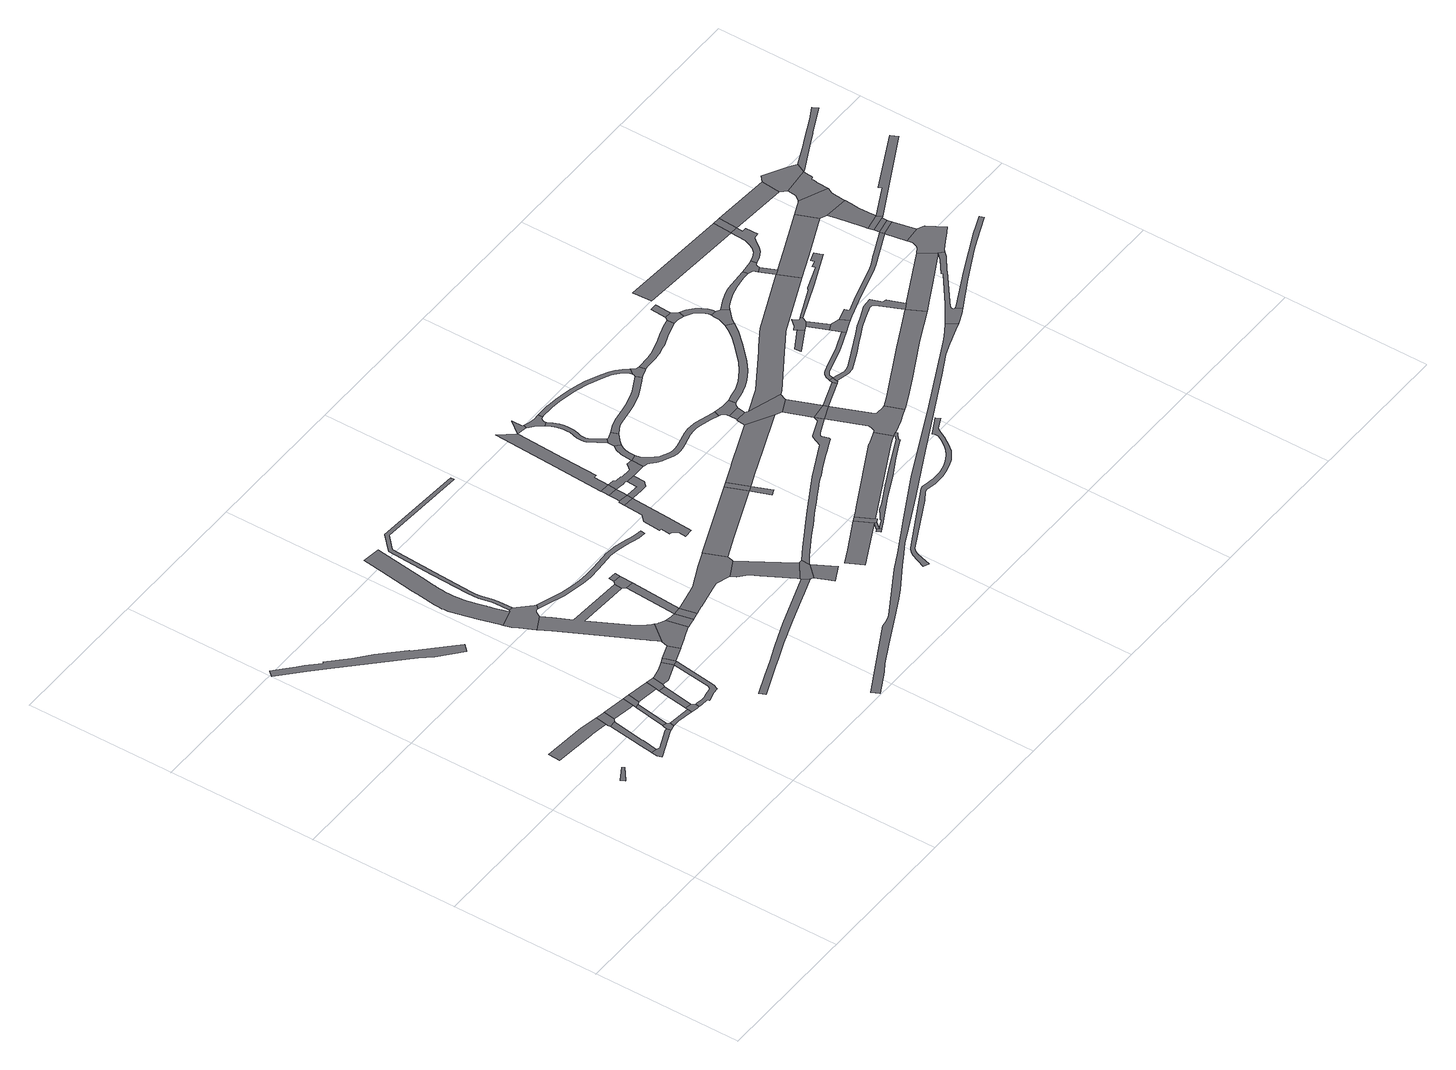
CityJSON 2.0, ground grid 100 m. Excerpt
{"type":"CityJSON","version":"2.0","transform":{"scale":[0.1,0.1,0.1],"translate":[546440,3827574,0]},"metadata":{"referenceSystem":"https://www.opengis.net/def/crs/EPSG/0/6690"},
"CityObjects":{
"road1":{"type":"Road","geometry":[{"type":"MultiSurface","lod":"1","boundaries":[[[0,1,2,3,4,5]]]}]},
"road2":{"type":"Road","attributes":{"RoadStructureAttribute.sectionType":"1"},"geometry":[{"type":"MultiSurface","lod":"1","boundaries":[[[6,7,8,9,10,11,12,13,14]]]}]},
"road3":{"type":"Road","attributes":{"RoadStructureAttribute.sectionType":"1"},"geometry":[{"type":"MultiSurface","lod":"1","boundaries":[[[15,16,17,18,19,20,21,22,23]]]}]},
"road4":{"type":"Road","geometry":[{"type":"MultiSurface","lod":"1","boundaries":[[[24,25,26,27,28,23,22,29,30,31,32,33]]]}]},
"road5":{"type":"Road","geometry":[{"type":"MultiSurface","lod":"1","boundaries":[[[34,14,13,35,19,18,36,37,38]]]}]},
"road6":{"type":"Road","attributes":{"RoadStructureAttribute.sectionType":"1"},"geometry":[{"type":"MultiSurface","lod":"1","boundaries":[[[39,40,41,42,43,44,45,46,47,48,49,50,51,52,53,54,55,56]]]}]},
"road7":{"type":"Road","geometry":[{"type":"MultiSurface","lod":"1","boundaries":[[[57,58,59,24,33,60,61,62]]]}]},
"road8":{"type":"Road","attributes":{"RoadStructureAttribute.sectionType":"1"},"geometry":[{"type":"MultiSurface","lod":"1","boundaries":[[[38,37,63,64,65]]]}]},
"road9":{"type":"Road","attributes":{"RoadStructureAttribute.sectionType":"1"},"geometry":[{"type":"MultiSurface","lod":"1","boundaries":[[[66,67,68,57,62]]]}]},
"road10":{"type":"Road","attributes":{"RoadStructureAttribute.sectionType":"1"},"geometry":[{"type":"MultiSurface","lod":"1","boundaries":[[[69,61,60,70,71,72,73]]]}]},
"road11":{"type":"Road","geometry":[{"type":"MultiSurface","lod":"1","boundaries":[[[74,65,64,67,66,75,76]]]}]},
"road12":{"type":"Road","geometry":[{"type":"MultiSurface","lod":"1","boundaries":[[[77,73,72,78,79,80,81,82,83]]]}]},
"road13":{"type":"Road","attributes":{"RoadStructureAttribute.sectionType":"1"},"geometry":[{"type":"MultiSurface","lod":"1","boundaries":[[[76,75,84,85]]]}]},
"road14":{"type":"Road","attributes":{"RoadStructureAttribute.sectionType":"1"},"geometry":[{"type":"MultiSurface","lod":"1","boundaries":[[[86,77,83,87]]]}]},
"road15":{"type":"Road","geometry":[{"type":"MultiSurface","lod":"1","boundaries":[[[85,84,86,87,88,89]]]}]},
"road16":{"type":"Road","attributes":{"RoadStructureAttribute.sectionType":"1"},"geometry":[{"type":"MultiSurface","lod":"1","boundaries":[[[90,91,92,93,94,95,96,97,98,99,100,101,102,103,104,105,106,107,108,80,79]]]}]},
"road17":{"type":"Road","attributes":{"RoadStructureAttribute.sectionType":"1"},"geometry":[{"type":"MultiSurface","lod":"1","boundaries":[[[109,110,111,112,89,88,113,114,101]]]}]},
"road18":{"type":"Road","geometry":[{"type":"MultiSurface","lod":"1","boundaries":[[[115,116,117,109,101,100,118]]]}]},
"road19":{"type":"Road","attributes":{"RoadStructureAttribute.sectionType":"1"},"geometry":[{"type":"MultiSurface","lod":"1","boundaries":[[[119,117,116,115,118,120]]]}]},
"road20":{"type":"Road","geometry":[{"type":"MultiSurface","lod":"1","boundaries":[[[121,122,123,124,125,126,127,128,129,130,131,132,133,134,135]]]}]},
"road21":{"type":"Road","attributes":{"RoadStructureAttribute.sectionType":"1"},"geometry":[{"type":"MultiSurface","lod":"1","boundaries":[[[136,137,138,139,140,141,142,143,144,145,146,147,148,149,150,151,152,153,123,122,154,155,156,157,158,159,160,161,162,163,164,165,166,167,168,169,170,171,172,173,174,175,176,177,178,179,180,181,182,183,184,185,186,187,188,189,190]]]}]},
"road22":{"type":"Road","attributes":{"RoadStructureAttribute.sectionType":"1"},"geometry":[{"type":"MultiSurface","lod":"1","boundaries":[[[191,192,127,126,193,194,195,196,197,198,199,200,201,202,203,204,205,206,207,208,209,210,211]]]}]},
"road23":{"type":"Road","geometry":[{"type":"MultiSurface","lod":"1","boundaries":[[[212,213,214,202,201,119,120,215,216,217,218,219,220,221]]]}]},
"road24":{"type":"Road","attributes":{"RoadStructureAttribute.sectionType":"1"},"geometry":[{"type":"MultiSurface","lod":"1","boundaries":[[[222,223,224,221,220,225,226,227]]]}]},
"road25":{"type":"Road","attributes":{"RoadStructureAttribute.sectionType":"1"},"geometry":[{"type":"MultiSurface","lod":"1","boundaries":[[[228,229,230,231,232,233,234,235,236,237,238,239,240,241,242,243,244,245,246]]]}]},
"road26":{"type":"Road","geometry":[{"type":"MultiSurface","lod":"1","boundaries":[[[247,227,226,248,249]]]}]},
"road27":{"type":"Road","attributes":{"RoadStructureAttribute.sectionType":"1"},"geometry":[{"type":"MultiSurface","lod":"1","boundaries":[[[250,227,247,251]]]}]},
"road28":{"type":"Road","geometry":[{"type":"MultiSurface","lod":"1","boundaries":[[[252,211,210,250,251,253]]]}]},
"road29":{"type":"Road","geometry":[{"type":"MultiSurface","lod":"1","boundaries":[[[254,255,252,253]]]}]},
"road30":{"type":"Road","attributes":{"RoadStructureAttribute.sectionType":"1"},"geometry":[{"type":"MultiSurface","lod":"1","boundaries":[[[256,257,258,259,260,261,262,263,264,265,266,267,268,269,270,271,272,273,274,275,276,277,278,279,280,281,282,283,131,130]]]}]},
"road31":{"type":"Road","attributes":{"RoadStructureAttribute.sectionType":"1"},"geometry":[{"type":"MultiSurface","lod":"1","boundaries":[[[284,285,286,287,288,289,290,291,292,293,294,295,296,297,298,299,300,301,121,135]]]}]},
"road32":{"type":"Road","geometry":[{"type":"MultiSurface","lod":"1","boundaries":[[[302,303,304,305,306,307,308,247,249,309,310,311,312,313,314,315,316]]]}]},
"road33":{"type":"Road","attributes":{"RoadStructureAttribute.sectionType":"1"},"geometry":[{"type":"MultiSurface","lod":"1","boundaries":[[[317,318,319,314,313,320,321,322,323,324,325,326,327,328]]]}]},
"road34":{"type":"Road","geometry":[{"type":"MultiSurface","lod":"1","boundaries":[[[328,327,228,246,329,330,331,332,333]]]}]},
"road35":{"type":"Road","attributes":{"RoadStructureAttribute.sectionType":"1"},"geometry":[{"type":"MultiSurface","lod":"1","boundaries":[[[334,330,329,335,336,337]]]}]},
"road36":{"type":"Road","attributes":{"RoadStructureAttribute.sectionType":"1"},"geometry":[{"type":"MultiSurface","lod":"1","boundaries":[[[338,339,340,341,342,343,344,345,346,347,348,349,350,351,352]]]}]},
"road37":{"type":"Road","geometry":[{"type":"MultiSurface","lod":"1","boundaries":[[[353,354,338,352,355]]]}]},
"road38":{"type":"Road","attributes":{"RoadStructureAttribute.sectionType":"1"},"geometry":[{"type":"MultiSurface","lod":"1","boundaries":[[[356,357,358,302,316,359,360]]]}]},
"road39":{"type":"Road","attributes":{"RoadStructureAttribute.sectionType":"1"},"geometry":[{"type":"MultiSurface","lod":"1","boundaries":[[[361,362,363,353,355,364,365,366]]]}]},
"road40":{"type":"Road","geometry":[{"type":"MultiSurface","lod":"1","boundaries":[[[367,368,361,366,369]]]}]},
"road41":{"type":"Road","attributes":{"RoadStructureAttribute.sectionType":"1"},"geometry":[{"type":"MultiSurface","lod":"1","boundaries":[[[370,371,372,373,374,375]]]}]},
"road42":{"type":"Road","attributes":{"RoadStructureAttribute.sectionType":"1"},"geometry":[{"type":"MultiSurface","lod":"1","boundaries":[[[376,377,378,379,380,381,382,383,355,352,384,385,386,387,388,389,390,391]]]}]},
"road43":{"type":"Road","attributes":{"RoadStructureAttribute.sectionType":"1"},"geometry":[{"type":"MultiSurface","lod":"1","boundaries":[[[392,393,367,369,394,395,396,397]]]}]},
"road44":{"type":"Road","geometry":[{"type":"MultiSurface","lod":"1","boundaries":[[[398,399,400,401,402,403,404,369,366,405,406,407,408,376,391,409,410]]]}]},
"road45":{"type":"Road","geometry":[{"type":"MultiSurface","lod":"1","boundaries":[[[411,412,413,414,415,416]]]}]},
"road46":{"type":"Road","attributes":{"RoadStructureAttribute.sectionType":"1"},"geometry":[{"type":"MultiSurface","lod":"1","boundaries":[[[375,411,416,417]]]}]},
"road47":{"type":"Road","geometry":[{"type":"MultiSurface","lod":"1","boundaries":[[[418,370,375,417,419,420,421]]]}]},
"road48":{"type":"Road","geometry":[{"type":"MultiSurface","lod":"1","boundaries":[[[422,356,360,423]]]}]},
"road49":{"type":"Road","geometry":[{"type":"MultiSurface","lod":"1","boundaries":[[[424,425,423,360]]]}]},
"road50":{"type":"Road","geometry":[{"type":"MultiSurface","lod":"1","boundaries":[[[426,427,428,429,410,430,431,432,433,434]]]}]},
"road51":{"type":"Road","geometry":[{"type":"MultiSurface","lod":"1","boundaries":[[[435,436,397,437,438,439]]]}]},
"road52":{"type":"Road","attributes":{"RoadStructureAttribute.sectionType":"1"},"geometry":[{"type":"MultiSurface","lod":"1","boundaries":[[[440,441,442,443,444,445,446,447,448,449,450,333,332,451,452,453,454,455,456,457,458,459,460,461,462,463,464,465,466,467,468,469,470,471,472,473,474,475,476,477,478,479,480,481,482]]]}]},
"road53":{"type":"Road","attributes":{"RoadStructureAttribute.sectionType":"1"},"geometry":[{"type":"MultiSurface","lod":"1","boundaries":[[[483,484,485,486,487,488,489,490,491,492,493,494,495,496,497,498,499,500,501,502,503,504,505,506,507,508,509,510,511,512]]]}]},
"road54":{"type":"Road","attributes":{"RoadStructureAttribute.sectionType":"1"},"geometry":[{"type":"MultiSurface","lod":"1","boundaries":[[[513,514,515,516,517,518,519,520,521,522,523,524,525,526,527,528,529,530,531,532,533,534,535,536,537,538,539,540,541,542,543,544,545,546,547,548,549]]]}]},
"road55":{"type":"Road","geometry":[{"type":"MultiSurface","lod":"1","boundaries":[[[550,551,552,439,438,553,554,497,496,555,556,557,558,559]]]}]},
"road56":{"type":"Road","geometry":[{"type":"MultiSurface","lod":"1","boundaries":[[[560,561,562,563,512,511,564,565,426,434,566,567]]]}]},
"road57":{"type":"Road","attributes":{"RoadStructureAttribute.sectionType":"1"},"geometry":[{"type":"MultiSurface","lod":"1","boundaries":[[[568,569,570,571,572,573,574,575,576,577,578,579,580,581,582,583,430,410,409,584,585,586,587,588,589,590,591,592,593,594,595,596,597,598,599,600,601]]]}]},
"road58":{"type":"Road","geometry":[{"type":"MultiSurface","lod":"1","boundaries":[[[602,603,604,605,606,607,608,609,610,611,612,613,614,615,616,617,618,619,620,621,622,623,624,625,626,627,628,629,630,631,632,633,634,635,636,637,638,639,640,641]]]}]},
"road59":{"type":"Road","attributes":{"RoadStructureAttribute.sectionType":"1"},"geometry":[{"type":"MultiSurface","lod":"1","boundaries":[[[642,643,644,645,646,647,648,649,650,651,652,653,654,655,656,657,658,659,660,661,662,663,664,665,416,415]]]}]},
"road60":{"type":"Road","attributes":{"RoadStructureAttribute.sectionType":"1"},"geometry":[{"type":"MultiSurface","lod":"1","boundaries":[[[666,667,668,669,422,423,670,671,672,673]]]}]},
"road61":{"type":"Road","attributes":{"RoadStructureAttribute.sectionType":"1"},"geometry":[{"type":"MultiSurface","lod":"1","boundaries":[[[674,675,676,677,678,679,418,421,680,681,682,683,654]]]}]},
"road62":{"type":"Road","attributes":{"RoadStructureAttribute.sectionType":"1"},"geometry":[{"type":"MultiSurface","lod":"1","boundaries":[[[684,685,686,687,688,689,690,691,692,560,567,693,694,695,696,697,698,699,700,701,702,703]]]}]},
"road63":{"type":"Road","attributes":{"RoadStructureAttribute.sectionType":"1"},"geometry":[{"type":"MultiSurface","lod":"1","boundaries":[[[704,705,706,707,708,709,710,711,712,713,714,715,716,559,558,717,718,719,720,721,722,723,724,725,726,727,728,729,730,731,732]]]}]},
"road64":{"type":"Road","attributes":{"RoadStructureAttribute.sectionType":"1"},"geometry":[{"type":"MultiSurface","lod":"1","boundaries":[[[733,734,735,736]]]}]},
"road65":{"type":"Road","geometry":[{"type":"MultiSurface","lod":"1","boundaries":[[[737,738,739,601,600,740,741,742,734,733,743,744,745]]]}]},
"road66":{"type":"Road","geometry":[{"type":"MultiSurface","lod":"1","boundaries":[[[735,746,666,673,747,748,749,750,736]]]}]},
"road67":{"type":"Road","geometry":[{"type":"MultiSurface","lod":"1","boundaries":[[[751,752,732,731,753,684,703,754,755,756,757,758]]]}]},
"road68":{"type":"Road","geometry":[{"type":"MultiSurface","lod":"1","boundaries":[[[759,440,482,760]]]}]},
"road69":{"type":"Road","attributes":{"RoadStructureAttribute.sectionType":"1"},"geometry":[{"type":"MultiSurface","lod":"1","boundaries":[[[761,748,747,440,759]]]}]},
"road70":{"type":"Road","geometry":[{"type":"MultiSurface","lod":"1","boundaries":[[[762,763,764,765,766,760,482,767,768,769,770,771,674,654,653,772,773,774,775]]]}]},
"road71":{"type":"Road","attributes":{"RoadStructureAttribute.sectionType":"1"},"geometry":[{"type":"MultiSurface","lod":"1","boundaries":[[[776,759,760,777]]]}]},
"road72":{"type":"Road","attributes":{"RoadStructureAttribute.sectionType":"1"},"geometry":[{"type":"MultiSurface","lod":"1","boundaries":[[[778,779,780,781,782,783,784,785,786,787,788,789,790,791,792,745,744,793,794,795,796,797,798,799,800,801,802,803,804,805]]]}]},
"road73":{"type":"Road","attributes":{"RoadStructureAttribute.sectionType":"1"},"geometry":[{"type":"MultiSurface","lod":"1","boundaries":[[[806,807,808,809,810,811,812,758,757,813,814,815,816,817,818,819,820,821,822,823,824]]]}]},
"road74":{"type":"Road","geometry":[{"type":"MultiSurface","lod":"1","boundaries":[[[825,776,777,826,827,828]]]}]},
"road75":{"type":"Road","attributes":{"RoadStructureAttribute.sectionType":"1"},"geometry":[{"type":"MultiSurface","lod":"1","boundaries":[[[829,830,831,832,833,834,835,750,749,836,837,838,839,840,841,842,843,844,845]]]}]},
"road76":{"type":"Road","attributes":{"RoadStructureAttribute.sectionType":"1"},"geometry":[{"type":"MultiSurface","lod":"1","boundaries":[[[846,847,848,849,850,851,852,853,854,825,828,855,856,857,858,859,860,861,862,863,864,865]]]}]},
"road77":{"type":"Road","geometry":[{"type":"MultiSurface","lod":"1","boundaries":[[[866,867,868,869,806,824,870,871,872,873,874]]]}]},
"road78":{"type":"Road","attributes":{"RoadStructureAttribute.sectionType":"1"},"geometry":[{"type":"MultiSurface","lod":"1","boundaries":[[[875,876,877,869,868]]]}]},
"road79":{"type":"Road","geometry":[{"type":"MultiSurface","lod":"1","boundaries":[[[878,879,880,881]]]}]},
"road80":{"type":"Road","attributes":{"RoadStructureAttribute.sectionType":"1"},"geometry":[{"type":"MultiSurface","lod":"1","boundaries":[[[882,883,884,885,886,874,873,887,888,889,890,891,892,893,894]]]}]},
"road81":{"type":"Road","attributes":{"RoadStructureAttribute.sectionType":"1"},"geometry":[{"type":"MultiSurface","lod":"1","boundaries":[[[895,896,897,898,775,774,899,900,901,902,903,904]]]}]},
"road82":{"type":"Road","geometry":[{"type":"MultiSurface","lod":"1","boundaries":[[[893,905,906,907,778,805,908,909,910,894]]]}]},
"road83":{"type":"Road","geometry":[{"type":"MultiSurface","lod":"1","boundaries":[[[911,912,913,914,878,881,915,916,917,918]]]}]},
"road84":{"type":"Road","attributes":{"RoadStructureAttribute.sectionType":"1"},"geometry":[{"type":"MultiSurface","lod":"1","boundaries":[[[919,920,921,922,923,924,925,926,927,928,929,930,828,827,931,932,933,934,935,936,937,938,939,940,941,895,942]]]}]},
"road85":{"type":"Road","attributes":{"RoadStructureAttribute.sectionType":"1"},"geometry":[{"type":"MultiSurface","lod":"1","boundaries":[[[916,915,943,944]]]}]},
"road86":{"type":"Road","geometry":[{"type":"MultiSurface","lod":"1","boundaries":[[[944,943,846,865,945,946,947]]]}]},
"road87":{"type":"Road","attributes":{"RoadStructureAttribute.sectionType":"1"},"geometry":[{"type":"MultiSurface","lod":"1","boundaries":[[[948,949,950,951,952,953,910,909,954,955,956,957,958,959]]]}]},
"road88":{"type":"Road","attributes":{"RoadStructureAttribute.sectionType":"1"},"geometry":[{"type":"MultiSurface","lod":"1","boundaries":[[[960,961,962,963]]]}]},
"road89":{"type":"Road","attributes":{"RoadStructureAttribute.sectionType":"1"},"geometry":[{"type":"MultiSurface","lod":"1","boundaries":[[[964,965,966,967,968,969,970,971,972,973,918,917]]]}]},
"road90":{"type":"Road","geometry":[{"type":"MultiSurface","lod":"1","boundaries":[[[974,975,948,959,976,977,978,979,980,981,982,983]]]}]},
"road91":{"type":"Road","geometry":[{"type":"MultiSurface","lod":"1","boundaries":[[[979,978,829,984]]]}]},
"road92":{"type":"Road","attributes":{"RoadStructureAttribute.sectionType":"1"},"geometry":[{"type":"MultiSurface","lod":"1","boundaries":[[[985,986,987,988,989,990,991,992,993,994,947,946,995,996,997,998,999]]]}]},
"road93":{"type":"Road","attributes":{"RoadStructureAttribute.sectionType":"1"},"geometry":[{"type":"MultiSurface","lod":"1","boundaries":[[[962,1000,1001,1002,1003,1004,974,983,1005,1006,1007,1008,1009,1010,1011,1012,1013,1014]]]}]},
"road94":{"type":"Road","geometry":[{"type":"MultiSurface","lod":"1","boundaries":[[[1015,1016,1017,1018,1019,1020,1021,513,549,1022,1023,1024,1025,1026,1027,1028,1029,1030,1031,1032]]]}]},
"road95":{"type":"Road","geometry":[{"type":"MultiSurface","lod":"1","boundaries":[[[1033,942,895,904,1034,1035,1036,1037]]]}]},
"road96":{"type":"Road","attributes":{"RoadStructureAttribute.sectionType":"1"},"geometry":[{"type":"MultiSurface","lod":"1","boundaries":[[[1038,1039,984,829,845,1040,1041]]]}]},
"road97":{"type":"Road","geometry":[{"type":"MultiSurface","lod":"1","boundaries":[[[963,962,1014,1042]]]}]},
"road98":{"type":"Road","attributes":{"RoadStructureAttribute.sectionType":"1"},"geometry":[{"type":"MultiSurface","lod":"1","boundaries":[[[1043,1044,1045,1046,1047,1048,1049,1050,1051,1052,1053,1024,1023]]]}]},
"road99":{"type":"Road","attributes":{"RoadStructureAttribute.sectionType":"1"},"geometry":[{"type":"MultiSurface","lod":"1","boundaries":[[[1042,1014,1054,1055]]]}]},
"road100":{"type":"Road","geometry":[{"type":"MultiSurface","lod":"1","boundaries":[[[1056,1057,1058,1059,1060,1061,1062,1063,1033,1037,1064,1015,1032,1065,1066,1067,1068,1069]]]}]},
"road101":{"type":"Road","attributes":{"RoadStructureAttribute.sectionType":"1"},"geometry":[{"type":"MultiSurface","lod":"1","boundaries":[[[1070,1071,999,1072,1073,1058,1057]]]}]},
"road102":{"type":"Road","geometry":[{"type":"MultiSurface","lod":"1","boundaries":[[[1074,1075,985,999,1071]]]}]},
"road103":{"type":"Road","attributes":{"RoadStructureAttribute.sectionType":"1"},"geometry":[{"type":"MultiSurface","lod":"1","boundaries":[[[1076,1077,1075,1074]]]}]},
"road104":{"type":"Road","geometry":[{"type":"MultiSurface","lod":"1","boundaries":[[[1078,1079,1077,1076,1080]]]}]},
"road105":{"type":"Road","attributes":{"RoadStructureAttribute.sectionType":"1"},"geometry":[{"type":"MultiSurface","lod":"1","boundaries":[[[1081,1082,1083,1084,1079,1078,1085,1086,1087,1088,1089,1090]]]}]},
"road106":{"type":"Road","geometry":[{"type":"MultiSurface","lod":"1","boundaries":[[[1091,1038,1041,1081,1090,1092,1093,1094]]]}]},
"road107":{"type":"Road","geometry":[{"type":"MultiSurface","lod":"1","boundaries":[[[1095,1096,1097,1098,1099,1100,1101,1102,1103,1104,1105,1106,1107,1108,1091,1094]]]}]},
"road108":{"type":"Road","geometry":[{"type":"MultiSurface","lod":"1","boundaries":[[[1109,1055,1054,1103,1102,1110,1111,1112]]]}]},
"road109":{"type":"Road","attributes":{"RoadStructureAttribute.sectionType":"1"},"geometry":[{"type":"MultiSurface","lod":"1","boundaries":[[[1113,1114,1115,1078,1080,1116]]]}]},
"road110":{"type":"Road","attributes":{"RoadStructureAttribute.sectionType":"1"},"geometry":[{"type":"MultiSurface","lod":"1","boundaries":[[[1117,1118,1119,1120,1121,1110,1102,1122,1123,1124,1125,1126,1127]]]}]}
},
"vertices":[
[539,867,0],[530,880,0],[432,825,0],[448,797,0],[450,798,0],[538,864,0],
[779,1243,0],[669,1262,0],[377,1289,0],[371,1208,0],[651,1182,0],[665,1181,0],[770,1163,0],[776,1162,0],[790,1242,0],
[769,803,0],[786,908,0],[788,925,0],[823,1134,0],[776,1131,0],[746,914,0],[745,910,0],[732,809,0],[770,803,0],
[946,854,0],[931,851,0],[787,792,0],[784,794,0],[782,795,0],[729,793,0],[726,766,0],[737,738,0],[940,822,0],[952,825,0],
[833,1234,0],[776,1151,0],[833,1143,0],[841,1151,0],[854,1231,0],
[157,2843,0],[256,2743,0],[620,2381,0],[682,2306,0],[824,2179,0],[867,2223,0],[642,2450,0],[643,2460,0],[498,2604,0],[397,2691,0],[346,2744,0],[276,2811,0],[269,2805,0],[191,2881,0],[156,2914,0],[111,2956,0],[39,3023,0],[5,2985,0],
[957,889,0],[951,869,0],[948,861,0],[992,834,0],[998,865,0],[986,880,0],
[978,1128,0],[998,1126,0],[1011,1206,0],
[1024,1106,0],[994,1101,0],[961,900,0],
[1012,864,0],[1010,835,0],[1043,834,0],[1146,815,0],[1152,849,0],
[1028,1203,0],[1043,1118,0],[1056,1198,0],
[1154,862,0],[1189,807,0],[1209,805,0],[1213,835,0],[1209,840,0],[1202,850,0],[1199,855,0],
[1190,1095,0],[1205,1174,0],
[1186,1072,0],[1232,1065,0],
[1245,1087,0],[1258,1166,0],
[1230,802,0],[1281,799,0],[1285,793,0],[1289,786,0],[1308,791,0],[1353,802,0],[1389,806,0],[1390,806,0],[1391,807,0],[1409,841,0],[1450,1131,0],[1419,1127,0],[1381,859,0],[1366,840,0],[1306,831,0],[1304,831,0],[1283,827,0],[1269,827,0],[1233,832,0],
[1391,1202,0],[1380,1198,0],[1333,1179,0],[1269,1164,0],[1288,1079,0],[1408,1123,0],
[1432,1192,0],[1431,1193,0],[1423,1214,0],[1451,1139,0],
[1525,1252,0],[1555,1177,0],
[1257,2179,0],[1247,2165,0],[1128,2131,0],[1142,2082,0],[1162,2042,0],[1208,1952,0],[1309,2005,0],[1332,2042,0],[1342,2049,0],[1357,2049,0],[1382,2074,0],[1369,2079,0],[1351,2098,0],[1298,2154,0],[1281,2171,0],
[1119,3109,0],[1100,2972,0],[1092,2916,0],[1069,2751,0],[1069,2747,0],[1059,2675,0],[1059,2669,0],[1058,2664,0],[1044,2558,0],[1041,2522,0],[1041,2505,0],[1042,2491,0],[1043,2477,0],[1044,2461,0],[1049,2436,0],[1054,2416,0],[1090,2278,0],[1123,2151,0],[1244,2174,0],[1237,2191,0],[1231,2215,0],[1222,2244,0],[1215,2268,0],[1210,2286,0],[1209,2290,0],[1207,2302,0],[1206,2307,0],[1202,2321,0],[1200,2328,0],[1199,2334,0],[1193,2357,0],[1187,2380,0],[1183,2401,0],[1180,2414,0],[1176,2436,0],[1173,2453,0],[1171,2476,0],[1169,2497,0],[1168,2522,0],[1168,2543,0],[1168,2566,0],[1170,2589,0],[1171,2605,0],[1171,2609,0],[1174,2631,0],[1176,2641,0],[1177,2646,0],[1180,2670,0],[1180,2673,0],[1184,2696,0],[1188,2722,0],[1191,2745,0],[1192,2752,0],[1193,2752,0],[1241,3092,0],
[1400,1825,0],[1342,1939,0],[1249,1872,0],[1334,1707,0],[1375,1625,0],[1484,1412,0],[1488,1403,0],[1490,1400,0],[1510,1361,0],[1518,1345,0],[1541,1301,0],[1635,1421,0],[1616,1438,0],[1606,1448,0],[1597,1456,0],[1595,1458,0],[1580,1478,0],[1565,1500,0],[1429,1768,0],[1777,1746,0],[1781,1801,0],
[1678,1394,0],[1658,1405,0],[1655,1406,0],[1557,1178,0],[1633,1207,0],[1635,1208,0],[1637,1209,0],[1719,1240,0],[1729,1242,0],[1700,1385,0],
[1757,1373,0],[1751,1374,0],[1729,1377,0],[1768,1250,0],[1799,1256,0],[1775,1373,0],
[2432,936,0],[2062,810,0],[1959,771,0],[1866,733,0],[1761,690,0],[1640,643,0],[1500,587,0],[1516,546,0],[1746,639,0],[1800,660,0],[1861,684,0],[1932,711,0],[1985,730,0],[2038,749,0],[2119,778,0],[2199,807,0],[2278,834,0],[2346,856,0],[2465,897,0],
[1830,1377,0],[1815,1260,0],[1853,1267,0],
[1797,1725,0],[1851,1721,0],
[1803,1818,0],[1857,1815,0],
[1860,1851,0],[1805,1855,0],
[1418,2026,0],[1541,1982,0],[1636,1962,0],[1689,1953,0],[1753,1949,0],[1826,1950,0],[1932,1958,0],[1971,1959,0],[2006,1956,0],[2036,1951,0],[2122,1931,0],[2149,1922,0],[2188,1911,0],[2236,1904,0],[2240,1936,0],[2194,1942,0],[2158,1952,0],[2131,1961,0],[2042,1983,0],[2010,1988,0],[1972,1991,0],[1930,1989,0],[1824,1982,0],[1754,1981,0],[1693,1985,0],[1642,1993,0],[1550,2013,0],[1429,2056,0],
[1279,2272,0],[1273,2307,0],[1260,2382,0],[1256,2418,0],[1256,2454,0],[1269,2714,0],[1289,3027,0],[1377,3112,0],[1982,3073,0],[1983,3097,0],[1368,3137,0],[1266,3037,0],[1245,2715,0],[1232,2455,0],[1232,2417,0],[1236,2379,0],[1249,2303,0],[1255,2270,0],
[2291,1536,0],[2284,1533,0],[2197,1497,0],[2185,1492,0],[2021,1416,0],[1941,1399,0],[1848,1379,0],[1914,1280,0],[1916,1280,0],[2068,1311,0],[2125,1323,0],[2219,1291,0],[2335,1353,0],[2338,1362,0],[2349,1397,0],
[2536,1034,0],[2435,1198,0],[2433,1200,0],[2233,1267,0],[2239,1257,0],[2265,1232,0],[2292,1206,0],[2323,1150,0],[2431,959,0],[2434,954,0],[2436,949,0],[2541,1027,0],
[2484,885,0],[2564,969,0],[2563,971,0],[2565,973,0],[2567,1026,0],
[2626,864,0],[2513,821,0],[2537,769,0],[2649,824,0],
[2366,2137,0],[2359,2008,0],[2317,1966,0],[2309,1848,0],[2321,1847,0],[2317,1783,0],[2329,1780,0],[2345,1766,0],[2353,1755,0],[2355,1741,0],[2353,1695,0],[2414,1698,0],[2425,1872,0],[2440,2107,0],[2442,2133,0],
[2380,2179,0],[2368,2176,0],[2445,2174,0],
[2824,1751,0],[2475,1610,0],[2461,1605,0],[2503,1460,0],[2879,1613,0],
[2385,2259,0],[2382,2206,0],[2381,2194,0],[2446,2203,0],[2449,2246,0],[2450,2255,0],
[2388,2316,0],[2387,2297,0],[2453,2312,0],
[3014,972,0],[2793,860,0],[2694,810,0],[2748,703,0],[3031,845,0],[3069,864,0],
[2542,2237,0],[2541,2222,0],[2536,2167,0],[2522,2169,0],[2515,2169,0],[2505,2170,0],[2497,2170,0],[2493,2171,0],[2493,2130,0],[2501,2130,0],[2517,2129,0],[2538,2128,0],[2551,2127,0],[2568,2126,0],[2597,2159,0],[2603,2237,0],
[2433,3091,0],[2411,2698,0],[2460,2416,0],[2480,2417,0],[2493,2653,0],[2512,2991,0],
[2666,2325,0],[2629,2282,0],[2556,2285,0],[2551,2291,0],[2515,2294,0],[2513,2294,0],[2499,2309,0],[2503,2247,0],[2508,2246,0],[2524,2247,0],[2534,2247,0],[2698,2235,0],[2704,2321,0],
[3035,824,0],[3031,818,0],[3016,811,0],[3029,786,0],[3053,798,0],[3047,812,0],
[3081,854,0],
[3047,988,0],[3082,855,0],[3106,867,0],[3101,880,0],
[2861,1766,0],[2916,1628,0],
[2928,1486,0],[2966,1500,0],
[2744,2474,0],[2725,2441,0],[2710,2401,0],[2707,2380,0],[2749,2331,0],[2750,2373,0],[2755,2401,0],[2762,2421,0],[2777,2445,0],
[2580,3009,0],[2580,3082,0],[2563,2986,0],[2581,2979,0],[2590,3005,0],
[3608,1662,0],[3592,1627,0],[3472,1577,0],[3466,1568,0],[3433,1500,0],[3187,1382,0],[2958,1256,0],[2935,1243,0],[2817,1175,0],[2781,1154,0],[2661,1085,0],[2626,1013,0],[2658,1033,0],[2693,1053,0],[2731,1076,0],[2768,1097,0],[2814,1123,0],[2852,1144,0],[2892,1167,0],[2935,1192,0],[2983,1219,0],[3019,1239,0],[3053,1257,0],[3100,1283,0],[3142,1306,0],[3156,1314,0],[3194,1333,0],[3226,1348,0],[3275,1372,0],[3340,1404,0],[3385,1424,0],[3421,1439,0],[3465,1459,0],[3505,1477,0],[3512,1480,0],[3510,1491,0],[3499,1534,0],[3499,1538,0],[3500,1542,0],[3504,1546,0],[3509,1551,0],[3518,1555,0],[3631,1606,0],
[2738,2588,0],[2716,2625,0],[2711,2638,0],[2708,2652,0],[2707,2659,0],[2708,2688,0],[2715,2711,0],[2723,2745,0],[2725,2796,0],[2722,2811,0],[2716,2842,0],[2702,2877,0],[2691,2899,0],[2685,2912,0],[2658,2898,0],[2674,2865,0],[2687,2834,0],[2695,2793,0],[2694,2766,0],[2694,2749,0],[2686,2719,0],[2679,2693,0],[2676,2656,0],[2680,2639,0],[2682,2628,0],[2690,2612,0],[2713,2571,0],[2720,2562,0],[2749,2523,0],[2772,2544,0],
[4693,1490,0],[4636,1456,0],[4580,1423,0],[4525,1396,0],[4063,1169,0],[3688,995,0],[3532,919,0],[3494,900,0],[3201,747,0],[2938,607,0],[2812,542,0],[2473,347,0],[2439,335,0],[2418,329,0],[2379,325,0],[1895,70,0],[1875,59,0],[1901,10,0],[2063,95,0],[2119,129,0],[2271,206,0],[2512,323,0],[2620,377,0],[2692,418,0],[2861,522,0],[2921,557,0],[3027,618,0],[3088,647,0],[3389,794,0],[3687,944,0],[4322,1257,0],[4483,1340,0],[4566,1372,0],[4605,1385,0],[4654,1400,0],[4684,1409,0],[4740,1428,0],
[2668,2984,0],[2646,2987,0],[2631,2991,0],[2596,2969,0],[2628,2940,0],[2685,2929,0],[2690,2942,0],[2699,2951,0],[2713,2956,0],[2712,2986,0],
[2830,2558,0],[2796,2542,0],[2786,2539,0],[2774,2541,0],[2749,2517,0],[2749,2496,0],[2804,2476,0],[2846,2512,0],
[3265,2176,0],[3181,2200,0],[3142,2205,0],[3108,2206,0],[3070,2203,0],[2978,2180,0],[2956,2175,0],[2930,2172,0],[2906,2173,0],[2880,2179,0],[2846,2194,0],[2824,2205,0],[2802,2227,0],[2773,2264,0],[2764,2281,0],[2755,2299,0],[2712,2233,0],[2728,2229,0],[2741,2220,0],[2770,2192,0],[2802,2173,0],[2830,2160,0],[2868,2143,0],[2901,2135,0],[2931,2134,0],[2963,2137,0],[2987,2144,0],[3076,2165,0],[3110,2168,0],[3139,2167,0],[3174,2162,0],[3253,2140,0],[3302,2121,0],[3317,2161,0],
[3883,1018,0],[3886,1002,0],[3886,981,0],[3870,947,0],[3841,905,0],[3813,877,0],[3783,853,0],[3750,832,0],[3708,814,0],[3674,804,0],[3637,797,0],[3578,796,0],[3502,808,0],[3482,812,0],[3467,808,0],[3038,581,0],[3012,565,0],[2990,548,0],[2974,526,0],[2927,418,0],[2963,402,0],[2996,506,0],[3006,528,0],[3027,548,0],[3394,732,0],[3449,769,0],[3473,776,0],[3549,764,0],[3619,763,0],[3677,773,0],[3719,786,0],[3762,802,0],[3804,829,0],[3827,848,0],[3860,886,0],[3898,947,0],[3928,1001,0],[3943,1018,0],[4018,1053,0],[4002,1082,0],
[3072,809,0],[3086,816,0],[3285,921,0],[3456,1002,0],[3591,1074,0],[3693,1125,0],[3735,1143,0],[3731,1151,0],[3755,1173,0],[3774,1188,0],[3773,1192,0],[3771,1201,0],[3741,1191,0],[3745,1183,0],[3738,1177,0],[3721,1161,0],[3521,1068,0],[3364,991,0],[3225,920,0],[3182,902,0],[3145,874,0],[3115,852,0],[3118,846,0],[3080,827,0],
[3324,1956,0],[3178,1896,0],[3026,1834,0],[2982,1815,0],[2993,1660,0],[2995,1661,0],[3204,1745,0],[3492,1861,0],
[3698,1305,0],[3642,1284,0],[3600,1269,0],[3598,1268,0],[3119,1025,0],[3090,1010,0],[3613,1137,0],[3667,1163,0],[3684,1170,0],[3711,1182,0],
[3300,2711,0],[3186,2654,0],[3136,2635,0],[3130,2633,0],[3084,2621,0],[3029,2609,0],[2932,2596,0],[2914,2592,0],[2889,2585,0],[2877,2529,0],[2905,2544,0],[2925,2550,0],[2940,2553,0],[3037,2566,0],[3094,2579,0],[3150,2594,0],[3172,2602,0],[3204,2614,0],[3290,2657,0],[3319,2673,0],
[3309,2804,0],[3294,2819,0],[3277,2837,0],[3246,2856,0],[3198,2884,0],[3098,2927,0],[3029,2948,0],[3001,2955,0],[2961,2964,0],[2879,2978,0],[2828,2983,0],[2798,2987,0],[2725,2986,0],[2725,2956,0],[2796,2957,0],[2810,2955,0],[2875,2948,0],[2955,2935,0],[2994,2926,0],[3022,2919,0],[3088,2899,0],[3185,2857,0],[3231,2831,0],[3258,2813,0],[3286,2784,0],[3296,2772,0],[3306,2749,0],[3308,2736,0],[3336,2769,0],
[3420,2070,0],[3337,2069,0],[3338,2016,0],[3412,2017,0],
[3412,2148,0],[3386,2149,0],[3357,2154,0],[3321,2114,0],[3330,2106,0],[3336,2098,0],[3432,2094,0],[3446,2104,0],[3443,2150,0],
[3330,2011,0],[3540,1840,0],[3637,1885,0],[3656,1931,0],[3431,2000,0],
[3361,2743,0],[3351,2751,0],[3306,2723,0],[3330,2677,0],[3339,2681,0],[3365,2689,0],[3388,2696,0],[3379,2738,0],
[3721,1675,0],[3732,1647,0],
[3638,1882,0],
[3892,1380,0],[3861,1382,0],[3840,1383,0],[3836,1393,0],[3734,1642,0],[3633,1601,0],[3729,1360,0],[3727,1354,0],[3721,1332,0],[3716,1312,0],[3865,1231,0],[3916,1251,0],[3961,1268,0],[3917,1382,0],
[3911,1745,0],[3921,1717,0],
[3954,2528,0],[3940,2505,0],[3932,2493,0],[3898,2446,0],[3843,2384,0],[3754,2299,0],[3741,2287,0],[3687,2244,0],[3645,2218,0],[3606,2197,0],[3570,2182,0],[3537,2171,0],[3532,2170,0],[3493,2162,0],[3477,2159,0],[3469,2108,0],[3510,2117,0],[3549,2125,0],[3554,2127,0],[3586,2137,0],[3626,2154,0],[3669,2177,0],[3714,2205,0],[3773,2251,0],[3803,2280,0],[3877,2351,0],[3957,2440,0],[3998,2496,0],
[3799,2830,0],[3748,2819,0],[3718,2810,0],[3670,2796,0],[3604,2771,0],[3515,2748,0],[3470,2742,0],[3416,2699,0],[3460,2700,0],[3490,2701,0],[3533,2706,0],[3536,2706,0],[3584,2717,0],[3619,2725,0],[3686,2750,0],[3690,2752,0],[3731,2764,0],[3760,2773,0],[3798,2781,0],
[3916,1765,0],[3934,1722,0],[3936,1731,0],[3944,1763,0],
[4479,2533,0],[4047,2348,0],[4017,2329,0],[4008,2324,0],[3915,2265,0],[3882,2245,0],[3607,2072,0],[3682,1943,0],[3737,1976,0],[3962,2118,0],[4046,2171,0],[4073,2188,0],[4086,2196,0],[4088,2197,0],[4099,2204,0],[4113,2212,0],[4538,2395,0],
[4295,1945,0],[4154,1888,0],[4017,1851,0],[3967,1834,0],[3955,1829,0],[3941,1818,0],[3931,1806,0],[3925,1793,0],[3921,1780,0],[3945,1765,0],[3948,1778,0],[3950,1786,0],[3955,1795,0],[3961,1802,0],[3974,1808,0],[4025,1825,0],[4147,1858,0],[4225,1888,0],[4250,1898,0],[4305,1920,0],
[3881,2822,0],[3868,2839,0],[3862,2852,0],[3814,2851,0],[3823,2782,0],[3846,2780,0],[3868,2775,0],[3878,2771,0],[3895,2812,0],
[3860,2871,0],[3865,2960,0],[3821,2960,0],
[4160,2166,0],[4018,2085,0],[4023,2043,0],[4181,2126,0],
[4018,2669,0],[4011,2694,0],[3995,2726,0],[3974,2754,0],[3934,2790,0],[3888,2767,0],[3930,2741,0],[3945,2727,0],[3962,2705,0],[3974,2680,0],[3979,2662,0],[3980,2647,0],[4020,2641,0],
[4662,1752,0],[4537,1689,0],[4369,1607,0],[3991,1415,0],[3983,1277,0],[4061,1312,0],[4199,1380,0],[4473,1522,0],[4613,1586,0],[4720,1637,0],
[3979,2624,0],[3976,2589,0],[3969,2567,0],[4026,2534,0],[4083,2586,0],[4046,2627,0],
[4237,2202,0],[4216,2242,0],[4179,2199,0],[4150,2184,0],[4212,2142,0],[4250,2167,0],[4262,2198,0],[4256,2211,0],
[4662,1887,0],[4637,1894,0],[4612,1968,0],[4547,1963,0],[4454,1924,0],[4385,1899,0],[4325,1868,0],[4260,1835,0],[4181,1797,0],[4084,1751,0],[4059,1743,0],[4029,1740,0],[4027,1710,0],[4067,1713,0],[4094,1723,0],[4194,1769,0],[4273,1808,0],[4340,1841,0],[4395,1871,0],[4465,1897,0],[4557,1930,0],[4574,1928,0],[4592,1911,0],[4705,1774,0],
[4266,2014,0],[4311,2033,0],
[4371,1947,0],[4404,1959,0],[4374,2016,0],
[4385,2706,0],[4378,2705,0],[4227,2695,0],[4199,2690,0],[4161,2677,0],[4117,2659,0],[4102,2603,0],[4134,2621,0],[4194,2645,0],[4257,2660,0],[4341,2672,0],[4394,2672,0],
[3874,3128,0],[3882,2998,0],[4619,2950,0],[4627,3080,0],
[4536,2305,0],[4772,2408,0],[4770,2412,0],[4752,2460,0],[4689,2437,0],[4695,2414,0],[4652,2401,0],[4657,2381,0],[4488,2317,0],[4471,2305,0],
[4487,2720,0],[4475,2717,0],[4415,2666,0],[4426,2659,0],[4437,2633,0],[4472,2648,0],[4472,2652,0],[4473,2661,0],[4480,2675,0],[4496,2683,0],
[4515,2548,0],
[5114,2246,0],[4973,2182,0],[4945,2170,0],[4920,2159,0],[4898,2147,0],[4861,2130,0],[4828,2119,0],[4559,2039,0],[4470,2010,0],[4461,2042,0],[4437,1971,0],[4567,2013,0],[4836,2092,0],[4871,2104,0],[5123,2217,0],
[4612,2845,0],[4602,2813,0],[4584,2777,0],[4556,2747,0],[4520,2728,0],[4542,2699,0],[4581,2719,0],[4610,2744,0],[4648,2798,0],[4661,2812,0],[4677,2818,0],[4698,2818,0],[4698,2901,0],[4669,2903,0],[4673,2947,0],
[5166,1868,0],[5165,1867,0],[5125,1826,0],[5073,1788,0],[5031,1755,0],[5034,1743,0],[4833,1588,0],[4817,1461,0],[4856,1482,0],[4836,1520,0],[4825,1522,0],[4824,1538,0],[4832,1553,0],[4860,1574,0],[5064,1736,0],[5069,1743,0],[5165,1812,0],[5194,1841,0],
[5091,1969,0],[4802,1680,0],[4919,1739,0],[4998,1782,0],[5165,1869,0],
[4956,2737,0],[4655,2608,0],[4714,2470,0],[5015,2599,0],
[4681,3076,0],
[5077,1597,0],[5306,1712,0],[5386,1748,0],[5562,1820,0],[5554,1848,0],[5531,1841,0],[5483,1821,0],[5412,1793,0],[5271,1727,0],[5118,1656,0],[4856,1525,0],
[5065,2921,0],[5079,3050,0],
[5299,2068,0],[5262,2085,0],[5146,2075,0],[5150,2051,0],[5153,2035,0],[5143,2016,0],[5137,2002,0],[5131,1991,0],[5167,1872,0],[5209,1856,0],[5264,1886,0],[5330,1924,0],[5376,1951,0],[5310,2063,0],
[5258,2087,0],[5230,2237,0],[5123,2212,0],[5136,2133,0],
[5224,2268,0],[5117,2247,0],
[5222,2302,0],[5111,2283,0],
[5219,2342,0],[5104,2321,0],[5236,2309,0],
[5059,2576,0],[5069,2522,0],[5098,2355,0],[5098,2354,0],[5218,2362,0],[5217,2368,0],[5217,2374,0],[5214,2468,0],[5219,2523,0],[5222,2563,0],
[5065,2784,0],[5223,2583,0],[5231,2666,0],[5249,2702,0],
[5256,2780,0],[5256,2781,0],[5257,2792,0],[5259,2810,0],[5260,2817,0],[5261,2826,0],[5278,2835,0],[5285,2900,0],[5099,2882,0],[5092,2824,0],[5077,2802,0],[5069,2790,0],[5068,2790,0],[5066,2786,0],
[5117,3083,0],[5316,2965,0],[5296,2980,0],[5269,3000,0],
[5822,2668,0],[5424,2471,0],[5434,2449,0],[5846,2621,0],
[5761,3174,0],[5669,3126,0],[5538,3065,0],[5488,3042,0],[5468,3033,0],[5291,2903,0],[5485,2997,0],[5488,2999,0],[5580,3043,0],[5592,3049,0],[5778,3139,0]
]}
